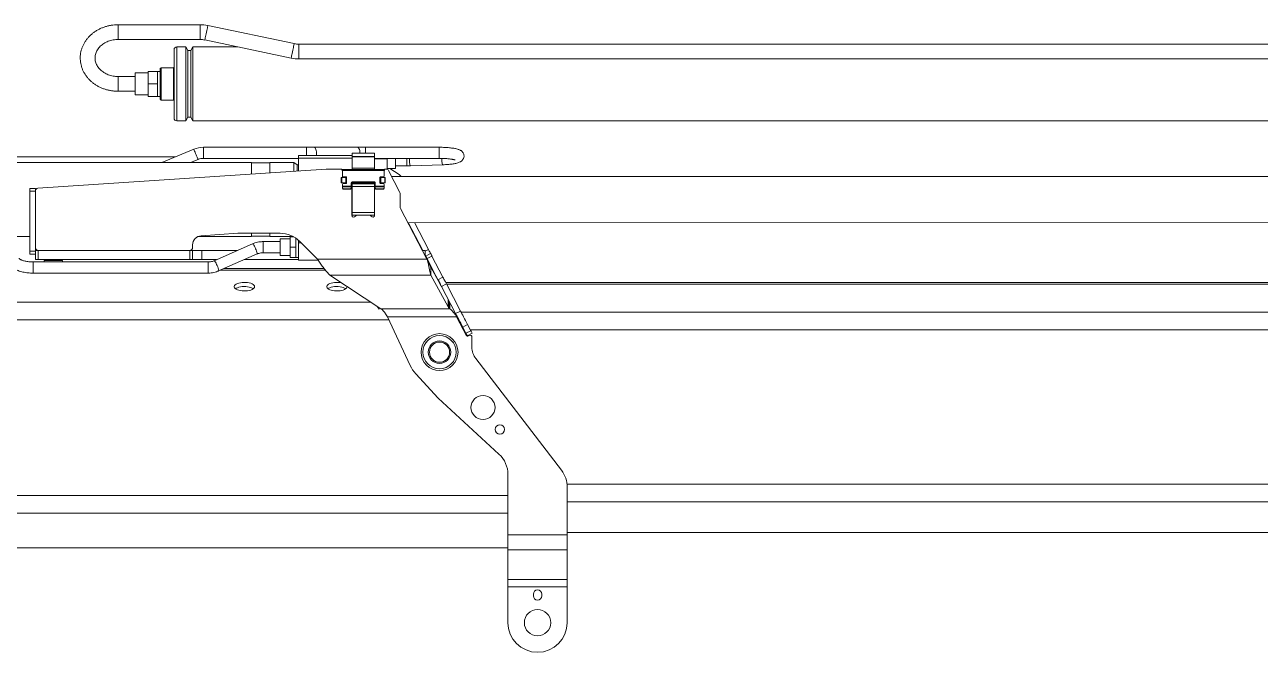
# Model space of a CAD drawing. Header units: millimetres. Extents: x 157 to 416, y 629 to 713.
# Drawn here: x 319.16 to 345.88, y 699.61 to 713.18 of the extents above; entities that cross this region are included whole.
import ezdxf

# ---------------------------------------------------------------- set-up
doc = ezdxf.new("R2010")
doc.units = ezdxf.units.MM

msp = doc.modelspace()

# ---------------------------------------------------------------- linework, layer by layer
at = {"color": 7, "linetype": 'Continuous', "lineweight": 15}
for p, q in [((322.953, 713.178), (321.182, 713.178)), ((324.988, 712.769), (323.122, 713.161)), ((321.182, 712.858), (322.953, 712.858)), ((322.646, 712.699), (322.452, 712.699)), ((322.692, 712.619), (322.646, 712.699)), ((322.752, 712.619), (322.692, 712.619)), ((322.798, 712.699), (322.752, 712.619)), ((323.763, 712.699), (322.798, 712.699)), ((323.056, 712.848), (324.922, 712.456)), ((364, 712.757), (325.091, 712.758)), ((325.091, 712.438), (364, 712.437)), ((321.832, 712.139), (321.552, 712.139)), ((322.032, 712.169), (321.832, 712.169)), ((321.832, 712.169), (321.832, 711.899)), ((322.092, 712.169), (322.032, 712.169)), ((322.032, 712.169), (322.032, 712.034)), ((322.112, 712.249), (322.092, 712.229)), ((322.376, 712.249), (322.112, 712.249)), ((321.552, 712.059), (321.182, 712.059)), ((322.032, 711.899), (321.832, 711.899)), ((321.832, 711.899), (321.832, 711.629)), ((322.032, 712.034), (322.032, 711.899)), ((322.032, 711.899), (322.032, 711.764)), ((321.182, 711.739), (321.552, 711.739)), ((321.552, 711.659), (321.832, 711.659)), ((322.032, 711.629), (321.832, 711.629)), ((322.032, 711.764), (322.032, 711.629)), ((322.032, 711.629), (322.092, 711.629)), ((322.092, 711.569), (322.112, 711.549)), ((322.112, 711.549), (322.376, 711.549)), ((322.452, 711.099), (322.646, 711.099)), ((322.646, 711.099), (322.692, 711.179)), ((322.692, 711.179), (322.752, 711.179)), ((322.752, 711.179), (322.798, 711.099)), ((322.798, 711.099), (360.832, 711.098)), ((322.819, 710.487), (322.124, 710.199)), ((325.254, 710.528), (323.026, 710.528)), ((326.362, 710.528), (325.422, 710.528)), ((328.122, 710.528), (326.53, 710.528)), ((322.414, 710.319), (286.272, 710.32)), ((322.75, 710.199), (322.911, 710.265)), ((323.026, 710.288), (325.082, 710.288)), ((326.242, 710.348), (325.082, 710.348)), ((325.082, 710.29), (325.082, 710.348)), ((326.242, 710.29), (325.082, 710.29)), ((326.722, 710.398), (326.242, 710.398)), ((326.242, 710.332), (326.242, 710.398)), ((326.722, 710.332), (326.242, 710.332)), ((326.242, 710.332), (326.242, 710.318)), ((326.722, 710.318), (326.242, 710.318)), ((326.722, 710.332), (326.722, 710.318)), ((326.722, 710.288), (328.122, 710.288)), ((327.002, 710.28), (326.722, 710.28)), ((326.812, 710.288), (326.812, 710.28)), ((326.842, 710.28), (326.842, 710.288)), ((326.962, 710.28), (326.962, 710.288)), ((324.062, 710.198), (283.548, 710.2)), ((325.679, 710.058), (319.448, 709.642)), ((324.462, 710.193), (324.062, 710.193)), ((324.98, 710.198), (324.462, 710.198)), ((325.052, 710.148), (324.98, 710.198)), ((325.082, 710.148), (325.052, 710.148)), ((325.052, 710.148), (325.052, 710.016)), ((326.012, 710.058), (325.685, 710.058)), ((326.022, 710.038), (326.022, 710.048)), ((326.032, 710.048), (326.932, 710.048)), ((326.032, 710.023), (326.932, 710.023)), ((326.032, 710.023), (326.032, 709.906)), ((326.722, 710.078), (326.242, 710.078)), ((326.242, 710.078), (326.242, 710.048)), ((326.722, 710.078), (326.722, 710.048)), ((326.932, 710.048), (326.932, 710.023)), ((326.932, 710.023), (326.932, 709.906)), ((326.942, 710.048), (326.942, 710.038)), ((326.975, 710.058), (326.952, 710.058)), ((327.002, 710.069), (327.182, 710.069)), ((327.275, 709.551), (327.028, 710.026)), ((327.058, 710.069), (327.261, 709.936)), ((327.182, 710.128), (327.422, 710.128)), ((327.505, 710.129), (328.204, 710.151)), ((326.007, 709.758), (326.007, 709.878)), ((326.017, 709.878), (326.007, 709.878)), ((326.017, 709.758), (326.007, 709.758)), ((326.017, 709.758), (326.017, 709.878)), ((326.102, 709.878), (326.017, 709.878)), ((326.102, 709.758), (326.017, 709.758)), ((326.032, 709.726), (326.032, 709.686)), ((326.032, 709.726), (326.032, 709.726)), ((326.032, 709.686), (326.222, 709.686)), ((326.032, 709.686), (326.032, 709.675)), ((326.032, 709.675), (326.032, 709.645)), ((326.032, 709.675), (326.222, 709.675)), ((326.052, 709.886), (326.112, 709.886)), ((326.112, 709.746), (326.052, 709.746)), ((326.052, 709.746), (326.052, 709.746)), ((326.112, 709.746), (326.052, 709.746)), ((326.102, 709.758), (326.102, 709.878)), ((326.112, 709.878), (326.102, 709.878)), ((326.112, 709.758), (326.102, 709.758)), ((326.112, 709.758), (326.112, 709.878)), ((326.122, 709.878), (326.112, 709.878)), ((326.122, 709.758), (326.112, 709.758)), ((326.112, 709.746), (326.112, 709.746)), ((326.122, 709.876), (326.122, 709.756)), ((326.222, 709.686), (326.222, 709.758)), ((326.742, 709.758), (326.222, 709.758)), ((326.222, 709.675), (326.222, 709.686)), ((326.222, 709.645), (326.222, 709.675)), ((326.237, 709.058), (326.237, 709.738)), ((326.242, 709.778), (326.722, 709.778)), ((326.242, 709.758), (326.242, 709.738)), ((326.722, 709.738), (326.242, 709.738)), ((326.242, 709.738), (326.242, 709.678)), ((326.722, 709.738), (326.242, 709.738)), ((326.722, 709.678), (326.242, 709.678)), ((326.242, 709.118), (326.242, 709.678)), ((326.722, 709.758), (326.722, 709.738)), ((326.722, 709.738), (326.722, 709.678)), ((326.722, 709.118), (326.722, 709.678)), ((326.727, 709.738), (326.727, 709.058)), ((326.742, 709.758), (326.742, 709.685)), ((326.742, 709.685), (326.932, 709.685)), ((326.742, 709.685), (326.742, 709.675)), ((326.742, 709.675), (326.742, 709.645)), ((326.742, 709.675), (326.932, 709.675)), ((326.852, 709.878), (326.842, 709.878)), ((326.842, 709.756), (326.842, 709.876)), ((326.852, 709.758), (326.842, 709.758)), ((326.852, 709.886), (326.912, 709.886)), ((326.852, 709.758), (326.852, 709.878)), ((326.862, 709.878), (326.852, 709.878)), ((326.862, 709.758), (326.852, 709.758)), ((326.912, 709.746), (326.852, 709.746)), ((326.852, 709.746), (326.852, 709.746)), ((326.912, 709.746), (326.852, 709.746)), ((326.862, 709.758), (326.862, 709.878)), ((326.947, 709.878), (326.862, 709.878)), ((326.947, 709.758), (326.862, 709.758)), ((326.912, 709.746), (326.912, 709.746)), ((326.932, 709.726), (326.932, 709.685)), ((326.932, 709.726), (326.932, 709.726)), ((326.932, 709.685), (326.932, 709.675)), ((326.932, 709.675), (326.932, 709.645)), ((326.947, 709.758), (326.947, 709.878)), ((326.957, 709.878), (326.947, 709.878)), ((326.957, 709.758), (326.947, 709.758)), ((326.957, 709.758), (326.957, 709.878)), ((367.246, 709.897), (327.094, 709.898)), ((319.272, 709.639), (319.392, 709.639)), ((319.272, 709.579), (319.272, 709.639)), ((319.272, 709.579), (319.392, 709.579)), ((319.272, 708.279), (319.272, 709.579)), ((319.392, 709.583), (319.392, 709.639)), ((319.392, 709.583), (319.392, 708.359)), ((326.032, 709.634), (326.032, 709.645)), ((326.052, 709.63), (326.052, 709.62)), ((326.052, 709.63), (326.202, 709.63)), ((326.052, 709.62), (326.202, 709.62)), ((326.202, 709.62), (326.202, 709.63)), ((326.222, 709.645), (326.222, 709.634)), ((326.742, 709.634), (326.742, 709.645)), ((326.762, 709.63), (326.762, 709.62)), ((326.762, 709.63), (326.912, 709.63)), ((326.762, 709.62), (326.912, 709.62)), ((326.912, 709.62), (326.912, 709.63)), ((326.932, 709.645), (326.932, 709.634)), ((327.282, 709.233), (327.282, 709.524)), ((327.86, 708.108), (327.289, 709.205)), ((326.722, 709.118), (326.242, 709.118)), ((326.242, 709.118), (326.242, 709.058)), ((326.242, 709.058), (326.346, 709.058)), ((326.242, 709.039), (326.242, 709.058)), ((326.618, 709.058), (326.346, 709.058)), ((326.618, 709.058), (326.722, 709.058)), ((326.722, 709.058), (326.722, 709.118)), ((326.722, 709.039), (326.722, 709.058)), ((327.448, 708.898), (367.342, 708.897)), ((327.767, 708.298), (327.454, 708.898)), ((327.769, 708.298), (327.457, 708.898)), ((327.894, 708.319), (327.592, 708.898)), ((283.548, 708.6), (319.272, 708.599)), ((322.911, 708.599), (324.062, 708.598)), ((322.979, 708.615), (323.77, 708.668)), ((323.784, 708.668), (324.683, 708.668)), ((324.062, 708.668), (324.062, 708.598)), ((324.062, 708.603), (324.462, 708.603)), ((324.462, 708.668), (324.462, 708.598)), ((324.462, 708.598), (324.965, 708.598)), ((319.392, 708.279), (319.392, 708.359)), ((322.792, 708.359), (322.792, 708.416)), ((324.089, 708.44), (323.258, 708.075)), ((324.682, 708.488), (324.315, 708.488)), ((324.902, 708.548), (324.682, 708.548)), ((324.984, 708.588), (324.902, 708.588)), ((324.902, 708.588), (324.902, 708.368)), ((325.022, 708.368), (324.902, 708.368)), ((324.902, 708.368), (324.902, 708.148)), ((325.022, 708.564), (325.022, 708.478)), ((325.022, 708.478), (325.022, 708.368)), ((325.022, 708.368), (325.022, 708.258)), ((325.082, 708.517), (325.082, 708.465)), ((325.108, 708.493), (325.492, 708.108)), ((319.272, 708.279), (319.392, 708.279)), ((319.272, 708.219), (319.272, 708.279)), ((319.272, 708.219), (319.392, 708.219)), ((319.392, 708.299), (319.452, 708.299)), ((319.392, 708.219), (319.392, 708.279)), ((319.392, 708.219), (319.392, 708.099)), ((319.392, 708.099), (319.452, 708.099)), ((319.452, 708.299), (319.452, 708.099)), ((319.452, 708.299), (322.732, 708.299)), ((319.452, 708.099), (322.732, 708.098)), ((319.582, 708.079), (319.582, 708.048)), ((319.642, 708.099), (319.642, 708.079)), ((319.922, 708.079), (319.922, 708.099)), ((319.982, 708.048), (319.982, 708.079)), ((322.732, 708.299), (322.732, 708.098)), ((322.792, 708.299), (322.792, 708.098)), ((322.992, 708.299), (322.992, 708.098)), ((322.992, 708.299), (323.766, 708.298)), ((322.992, 708.098), (323.312, 708.098)), ((323.355, 707.855), (324.186, 708.221)), ((323.907, 708.098), (325.082, 708.098)), ((324.315, 708.248), (324.682, 708.248)), ((324.682, 708.188), (324.902, 708.188)), ((325.022, 708.148), (324.902, 708.148)), ((325.022, 708.258), (325.022, 708.148)), ((325.022, 708.148), (325.082, 708.148)), ((325.082, 708.088), (325.506, 708.088)), ((327.86, 708.108), (325.492, 708.108)), ((327.761, 708.298), (327.762, 708.298)), ((327.822, 708.298), (327.822, 708.181)), ((328.169, 707.526), (327.822, 708.192)), ((327.833, 708.174), (327.94, 708.23)), ((327.871, 708.077), (327.86, 708.108)), ((327.871, 708.092), (327.86, 708.108)), ((327.861, 708.121), (327.968, 708.177)), ((328.098, 707.665), (327.861, 708.121)), ((327.871, 708.092), (327.871, 708.077)), ((327.886, 708.063), (327.871, 708.092)), ((327.886, 708.018), (327.871, 708.077)), ((328.205, 707.721), (327.968, 708.177)), ((323.128, 708.048), (319.342, 708.048)), ((319.342, 707.808), (323.128, 707.808)), ((323.476, 707.909), (325.632, 707.909)), ((327.886, 708.063), (327.886, 708.018)), ((327.946, 707.935), (327.946, 707.761)), ((328.222, 707.427), (327.946, 707.935)), ((325.732, 707.795), (325.762, 707.762)), ((327.946, 707.761), (325.762, 707.762)), ((325.762, 707.762), (326.863, 707.036)), ((328.319, 707.077), (327.946, 707.761)), ((328.098, 707.665), (328.205, 707.721)), ((328.175, 707.519), (328.281, 707.574)), ((328.265, 707.605), (368.44, 707.604)), ((328.587, 706.987), (328.281, 707.574)), ((328.48, 706.932), (328.175, 707.519)), ((326.803, 707.058), (326.816, 707.029)), ((326.816, 707.029), (326.85, 707.044)), ((328.356, 707.036), (326.863, 707.036)), ((326.863, 707.036), (326.88, 707.027)), ((326.88, 707.027), (326.902, 707.01)), ((328.356, 707.036), (328.335, 707.057)), ((328.356, 707.17), (328.356, 707.036)), ((328.502, 706.863), (327.005, 706.863)), ((327.005, 706.863), (327.497, 705.807)), ((328.502, 706.863), (328.471, 706.949)), ((328.48, 706.932), (328.587, 706.987)), ((328.716, 706.451), (328.502, 706.863)), ((328.542, 706.813), (328.549, 706.798)), ((328.549, 706.798), (328.689, 706.529)), ((328.633, 706.638), (328.74, 706.693)), ((328.701, 706.507), (328.633, 706.638)), ((328.701, 706.507), (328.808, 706.562)), ((328.729, 706.454), (328.836, 706.509)), ((328.808, 706.562), (328.74, 706.693)), ((328.773, 706.458), (328.743, 706.442)), ((328.832, 706.203), (328.832, 706.422)), ((330.768, 703.544), (328.914, 705.959)), ((327.616, 705.63), (328.099, 705.102)), ((328.099, 705.102), (329.417, 703.894)), ((329.612, 703.452), (329.612, 702.15)), ((330.892, 702.15), (330.892, 703.179)), ((371.132, 702.197), (330.892, 702.198)), ((329.612, 702.15), (330.892, 702.15)), ((329.612, 701.865), (290.312, 701.867)), ((329.612, 701.823), (330.892, 701.823)), ((329.612, 701.823), (329.612, 701.184)), ((330.892, 701.184), (330.892, 701.823)), ((329.612, 701.184), (330.892, 701.184)), ((330.892, 701.02), (330.892, 701.184)), ((329.612, 701.02), (329.611, 700.248)), ((329.612, 701.02), (330.892, 701.02)), ((330.162, 700.868), (330.162, 700.828)), ((330.342, 700.828), (330.342, 700.868)), ((330.891, 700.248), (330.892, 701.02))]:
    msp.add_line(p, q, dxfattribs=at)
at = {"color": 8, "linetype": 'Continuous', "lineweight": 15}
for p, q in [((326.237, 709.664), (326.242, 709.664)), ((326.237, 709.608), (326.242, 709.608)), ((326.237, 709.188), (326.242, 709.188)), ((326.237, 709.132), (326.242, 709.132)), ((326.346, 709.058), (326.242, 709.058)), ((326.722, 709.058), (326.618, 709.058)), ((325.082, 708.465), (325.135, 708.465)), ((327.762, 708.298), (327.762, 708.296)), ((327.822, 708.281), (327.894, 708.319)), ((319.342, 707.928), (319.342, 708.048)), ((323.128, 707.808), (323.128, 707.928)), ((323.387, 707.869), (325.663, 707.869)), ((328.285, 707.566), (368.46, 707.564)), ((287.575, 707.18), (326.646, 707.179)), ((326.803, 707.058), (326.819, 707.065)), ((328.319, 707.077), (328.319, 707.241)), ((328.335, 707.057), (328.335, 707.212)), ((287.746, 706.8), (327.035, 706.798)), ((328.535, 706.798), (328.549, 706.798)), ((328.601, 706.96), (368.776, 706.959)), ((328.663, 706.58), (328.664, 706.58)), ((328.799, 706.58), (369.072, 706.578)), ((329.612, 702.997), (290.212, 702.999)), ((371.132, 703.242), (330.888, 703.244)), ((371.132, 702.861), (330.892, 702.863)), ((329.612, 702.617), (290.212, 702.618))]:
    msp.add_line(p, q, dxfattribs=at)
at = {"color": 8, "linetype": 'Continuous', "lineweight": 15, "flags": 128}
for points in [[(321.182, 712.858), (321.182, 712.86), (321.182, 712.868), (321.182, 712.884), (321.182, 712.905), (321.182, 712.932), (321.182, 712.963), (321.182, 712.997), (321.182, 713.031), (321.182, 713.065), (321.182, 713.097), (321.182, 713.125), (321.182, 713.148), (321.182, 713.165), (321.182, 713.175), (321.182, 713.178)], [(322.953, 712.858), (322.953, 712.86), (322.953, 712.868), (322.953, 712.883), (322.953, 712.905), (322.953, 712.932), (322.953, 712.963), (322.953, 712.997), (322.953, 713.031), (322.953, 713.065), (322.953, 713.097), (322.953, 713.125), (322.953, 713.148), (322.953, 713.165), (322.953, 713.175), (322.953, 713.178)], [(323.056, 712.848), (323.057, 712.849), (323.058, 712.857), (323.061, 712.872), (323.066, 712.893), (323.071, 712.92), (323.078, 712.95), (323.085, 712.983), (323.092, 713.017), (323.099, 713.05), (323.105, 713.081), (323.111, 713.109), (323.116, 713.131), (323.119, 713.148), (323.121, 713.158), (323.122, 713.161)], [(322.452, 712.699), (322.452, 712.699), (322.452, 712.694), (322.452, 712.681), (322.452, 712.662), (322.452, 712.636), (322.452, 712.604), (322.452, 712.566), (322.452, 712.521), (322.452, 712.471), (322.452, 712.417), (322.452, 712.357), (322.452, 712.294), (322.452, 712.227), (322.452, 712.157), (322.452, 712.085), (322.452, 712.011), (322.452, 711.937), (322.452, 711.862), (322.452, 711.787), (322.452, 711.713), (322.452, 711.641), (322.452, 711.572), (322.452, 711.505), (322.452, 711.441), (322.452, 711.382), (322.452, 711.327), (322.452, 711.277), (322.452, 711.233), (322.452, 711.194), (322.452, 711.162), (322.452, 711.136), (322.452, 711.117), (322.452, 711.105), (322.452, 711.099), (322.452, 711.099)], [(324.922, 712.456), (324.922, 712.457), (324.924, 712.465), (324.927, 712.48), (324.932, 712.502), (324.937, 712.528), (324.944, 712.558), (324.95, 712.591), (324.958, 712.625), (324.965, 712.658), (324.971, 712.689), (324.977, 712.717), (324.982, 712.739), (324.985, 712.756), (324.987, 712.766), (324.988, 712.769)], [(325.091, 712.438), (325.091, 712.44), (325.091, 712.448), (325.091, 712.463), (325.091, 712.485), (325.091, 712.512), (325.091, 712.543), (325.091, 712.577), (325.091, 712.611), (325.091, 712.645), (325.091, 712.677), (325.091, 712.705), (325.091, 712.728), (325.091, 712.745), (325.091, 712.755), (325.091, 712.758)], [(322.376, 712.249), (322.376, 712.246), (322.376, 712.235), (322.376, 712.218), (322.376, 712.194), (322.376, 712.164), (322.376, 712.128), (322.376, 712.088), (322.376, 712.045), (322.376, 711.998), (322.376, 711.949), (322.376, 711.899), (322.376, 711.849), (322.376, 711.801), (322.376, 711.754), (322.376, 711.71), (322.376, 711.67), (322.376, 711.635), (322.376, 711.605), (322.376, 711.581), (322.376, 711.563), (322.376, 711.553), (322.376, 711.549)], [(321.182, 712.059), (321.182, 712.057), (321.182, 712.047), (321.182, 712.031), (321.182, 712.008), (321.182, 711.981), (321.182, 711.949), (321.182, 711.915), (321.182, 711.881), (321.182, 711.847), (321.182, 711.816), (321.182, 711.788), (321.182, 711.766), (321.182, 711.75), (321.182, 711.741), (321.182, 711.739)], [(322.819, 710.487), (322.819, 710.486), (322.822, 710.479), (322.828, 710.465), (322.836, 710.446), (322.845, 710.422), (322.856, 710.396), (322.868, 710.368), (322.879, 710.341), (322.89, 710.316), (322.898, 710.294), (322.905, 710.278), (322.909, 710.268), (322.911, 710.265)], [(323.026, 710.528), (323.026, 710.527), (323.026, 710.519), (323.026, 710.504), (323.026, 710.484), (323.026, 710.458), (323.026, 710.429), (323.026, 710.399), (323.026, 710.37), (323.026, 710.343), (323.026, 710.32), (323.026, 710.302), (323.026, 710.291), (323.026, 710.288)], [(325.254, 710.528), (325.254, 710.527), (325.254, 710.519), (325.254, 710.504), (325.254, 710.483), (325.254, 710.458), (325.254, 710.429), (325.254, 710.399), (325.254, 710.37), (325.254, 710.348)], [(325.422, 710.528), (325.429, 710.527), (325.44, 710.519), (325.451, 710.504), (325.459, 710.483), (325.466, 710.458), (325.469, 710.429), (325.47, 710.399), (325.468, 710.37), (325.464, 710.348)], [(326.362, 710.528), (326.368, 710.527), (326.38, 710.519), (326.39, 710.504), (326.399, 710.483), (326.405, 710.458), (326.409, 710.429), (326.409, 710.399), (326.409, 710.398)], [(326.53, 710.528), (326.53, 710.527), (326.53, 710.519), (326.53, 710.504), (326.53, 710.483), (326.53, 710.458), (326.53, 710.429), (326.53, 710.399), (326.53, 710.398)], [(328.122, 710.528), (328.122, 710.527), (328.122, 710.519), (328.122, 710.504), (328.122, 710.483), (328.122, 710.458), (328.122, 710.429), (328.122, 710.399), (328.122, 710.37), (328.122, 710.343), (328.122, 710.32), (328.122, 710.302), (328.122, 710.291), (328.122, 710.288)], [(327.422, 710.128), (327.422, 710.128), (327.422, 710.135), (327.422, 710.148), (327.422, 710.168), (327.422, 710.193), (327.422, 710.221), (327.422, 710.251), (327.422, 710.281), (327.422, 710.288)], [(327.505, 710.129), (327.503, 710.129), (327.497, 710.136), (327.492, 710.149), (327.487, 710.169), (327.483, 710.194), (327.48, 710.222), (327.479, 710.252), (327.479, 710.281), (327.479, 710.288)], [(328.204, 710.151), (328.202, 710.151), (328.197, 710.158), (328.191, 710.171), (328.186, 710.191), (328.182, 710.215), (328.18, 710.244), (328.178, 710.274), (328.178, 710.287)], [(324.155, 708.334), (324.142, 708.362), (324.129, 708.387), (324.117, 708.409), (324.106, 708.425), (324.097, 708.436), (324.091, 708.441), (324.089, 708.44)], [(324.186, 708.221), (324.186, 708.221), (324.188, 708.227), (324.187, 708.24), (324.183, 708.258), (324.175, 708.281), (324.166, 708.307), (324.155, 708.334)], [(324.315, 708.368), (324.315, 708.398), (324.315, 708.426), (324.315, 708.45), (324.315, 708.469), (324.315, 708.482), (324.315, 708.488), (324.315, 708.488)], [(323.324, 707.969), (323.311, 707.996), (323.299, 708.021), (323.286, 708.043), (323.275, 708.06), (323.266, 708.071), (323.26, 708.075), (323.258, 708.075)], [(319.342, 707.808), (319.342, 707.808), (319.342, 707.814), (319.342, 707.827), (319.342, 707.846), (319.342, 707.87), (319.342, 707.898), (319.342, 707.928)], [(323.128, 707.928), (323.128, 707.958), (323.128, 707.986), (323.128, 708.01), (323.128, 708.029), (323.128, 708.042), (323.128, 708.048), (323.128, 708.048)], [(323.355, 707.855), (323.355, 707.856), (323.357, 707.862), (323.356, 707.874), (323.352, 707.893), (323.345, 707.915), (323.335, 707.941), (323.324, 707.969)]]:
    msp.add_lwpolyline(points, dxfattribs=at)
at = {"color": 7, "linetype": 'Continuous', "lineweight": 15, "flags": 128}
for points in [[(322.392, 712.639), (322.392, 712.636), (322.392, 712.625), (322.392, 712.607), (322.392, 712.583), (322.392, 712.552), (322.392, 712.514), (322.392, 712.471), (322.392, 712.422), (322.392, 712.369), (322.392, 712.31), (322.392, 712.248), (322.392, 712.182), (322.392, 712.114), (322.392, 712.044), (322.392, 711.972), (322.392, 711.899), (322.392, 711.827), (322.392, 711.755), (322.392, 711.684), (322.392, 711.616), (322.392, 711.55), (322.392, 711.488), (322.392, 711.43), (322.392, 711.376), (322.392, 711.327), (322.392, 711.284), (322.392, 711.247), (322.392, 711.216), (322.392, 711.191), (322.392, 711.173), (322.392, 711.163), (322.392, 711.159)], [(322.646, 712.699), (322.646, 712.699), (322.646, 712.694), (322.646, 712.681), (322.646, 712.662), (322.646, 712.636), (322.646, 712.604), (322.646, 712.566), (322.646, 712.521), (322.646, 712.471), (322.646, 712.417), (322.646, 712.357), (322.646, 712.294), (322.646, 712.227), (322.646, 712.157), (322.646, 712.085), (322.646, 712.011), (322.646, 711.937), (322.646, 711.862), (322.646, 711.787), (322.646, 711.713), (322.646, 711.641), (322.646, 711.572), (322.646, 711.505), (322.646, 711.441), (322.646, 711.382), (322.646, 711.327), (322.646, 711.277), (322.646, 711.233), (322.646, 711.194), (322.646, 711.162), (322.646, 711.136), (322.646, 711.117), (322.646, 711.105), (322.646, 711.099), (322.646, 711.099)], [(322.692, 712.619), (322.692, 712.619), (322.692, 712.614), (322.692, 712.601), (322.692, 712.582), (322.692, 712.555), (322.692, 712.523), (322.692, 712.484), (322.692, 712.439), (322.692, 712.389), (322.692, 712.334), (322.692, 712.275), (322.692, 712.212), (322.692, 712.145), (322.692, 712.077), (322.692, 712.006), (322.692, 711.935), (322.692, 711.863), (322.692, 711.792), (322.692, 711.722), (322.692, 711.653), (322.692, 711.587), (322.692, 711.524), (322.692, 711.464), (322.692, 711.409), (322.692, 711.359), (322.692, 711.315), (322.692, 711.276), (322.692, 711.243), (322.692, 711.217), (322.692, 711.197), (322.692, 711.185), (322.692, 711.179), (322.692, 711.179)], [(322.752, 712.619), (322.752, 712.619), (322.752, 712.614), (322.752, 712.601), (322.752, 712.582), (322.752, 712.555), (322.752, 712.523), (322.752, 712.484), (322.752, 712.439), (322.752, 712.389), (322.752, 712.334), (322.752, 712.275), (322.752, 712.212), (322.752, 712.145), (322.752, 712.077), (322.752, 712.006), (322.752, 711.935), (322.752, 711.863), (322.752, 711.792), (322.752, 711.722), (322.752, 711.653), (322.752, 711.587), (322.752, 711.524), (322.752, 711.464), (322.752, 711.409), (322.752, 711.359), (322.752, 711.315), (322.752, 711.276), (322.752, 711.243), (322.752, 711.217), (322.752, 711.197), (322.752, 711.185), (322.752, 711.179), (322.752, 711.179)], [(322.752, 712.619), (322.752, 712.619), (322.752, 712.614), (322.752, 712.601), (322.752, 712.582), (322.752, 712.555), (322.752, 712.523), (322.752, 712.484), (322.752, 712.439), (322.752, 712.389), (322.752, 712.334), (322.752, 712.275), (322.752, 712.212), (322.752, 712.145), (322.752, 712.077), (322.752, 712.006), (322.752, 711.935), (322.752, 711.863), (322.752, 711.792), (322.752, 711.722), (322.752, 711.653), (322.752, 711.587), (322.752, 711.524), (322.752, 711.464), (322.752, 711.409), (322.752, 711.359), (322.752, 711.315), (322.752, 711.276), (322.752, 711.243), (322.752, 711.217), (322.752, 711.197), (322.752, 711.185), (322.752, 711.179), (322.752, 711.179)], [(322.798, 712.699), (322.798, 712.699), (322.798, 712.694), (322.798, 712.681), (322.798, 712.662), (322.798, 712.636), (322.798, 712.604), (322.798, 712.566), (322.798, 712.521), (322.798, 712.471), (322.798, 712.417), (322.798, 712.357), (322.798, 712.294), (322.798, 712.227), (322.798, 712.157), (322.798, 712.085), (322.798, 712.011), (322.798, 711.937), (322.798, 711.862), (322.798, 711.787), (322.798, 711.713), (322.798, 711.641), (322.798, 711.572), (322.798, 711.505), (322.798, 711.441), (322.798, 711.382), (322.798, 711.327), (322.798, 711.277), (322.798, 711.233), (322.798, 711.194), (322.798, 711.162), (322.798, 711.136), (322.798, 711.117), (322.798, 711.105), (322.798, 711.099), (322.798, 711.099)], [(321.552, 711.659), (321.552, 711.663), (321.552, 711.674), (321.552, 711.691), (321.552, 711.715), (321.552, 711.745), (321.552, 711.779), (321.552, 711.817), (321.552, 711.858), (321.552, 711.899), (321.552, 711.941), (321.552, 711.981), (321.552, 712.019), (321.552, 712.053), (321.552, 712.083), (321.552, 712.107), (321.552, 712.125), (321.552, 712.136), (321.552, 712.139), (321.552, 712.139)], [(322.092, 712.229), (322.092, 712.229), (322.092, 712.224), (322.092, 712.212), (322.092, 712.193), (322.092, 712.168), (322.092, 712.137), (322.092, 712.101), (322.092, 712.061), (322.092, 712.017), (322.092, 711.971), (322.092, 711.923), (322.092, 711.875), (322.092, 711.827), (322.092, 711.781), (322.092, 711.738), (322.092, 711.698), (322.092, 711.662), (322.092, 711.631), (322.092, 711.606), (322.092, 711.587), (322.092, 711.575), (322.092, 711.569), (322.092, 711.569)], [(322.112, 712.249), (322.112, 712.246), (322.112, 712.235), (322.112, 712.218), (322.112, 712.194), (322.112, 712.164), (322.112, 712.128), (322.112, 712.088), (322.112, 712.045), (322.112, 711.998), (322.112, 711.949), (322.112, 711.899), (322.112, 711.849), (322.112, 711.801), (322.112, 711.754), (322.112, 711.71), (322.112, 711.67), (322.112, 711.635), (322.112, 711.605), (322.112, 711.581), (322.112, 711.563), (322.112, 711.553), (322.112, 711.549), (322.112, 711.549)], [(325.422, 710.528), (325.402, 710.528), (325.382, 710.528), (325.361, 710.528), (325.34, 710.528), (325.319, 710.528), (325.297, 710.528), (325.276, 710.528), (325.254, 710.528)], [(326.53, 710.528), (326.508, 710.528), (326.486, 710.528), (326.465, 710.528), (326.444, 710.528), (326.423, 710.528), (326.402, 710.528), (326.382, 710.528), (326.362, 710.528)], [(325.082, 710.29), (325.082, 710.29), (325.082, 710.284), (325.082, 710.271), (325.082, 710.251), (325.082, 710.226), (325.082, 710.195), (325.082, 710.161), (325.082, 710.124), (325.082, 710.084), (325.082, 710.045), (325.082, 710.018)], [(326.242, 710.078), (326.242, 710.12), (326.242, 710.16), (326.242, 710.198), (326.242, 710.233), (326.242, 710.262), (326.242, 710.286), (326.242, 710.304), (326.242, 710.315), (326.242, 710.318)], [(326.722, 710.332), (326.722, 710.361), (326.722, 710.382), (326.722, 710.394), (326.722, 710.398)], [(326.722, 710.078), (326.722, 710.12), (326.722, 710.16), (326.722, 710.198), (326.722, 710.233), (326.722, 710.262), (326.722, 710.286), (326.722, 710.304), (326.722, 710.315), (326.722, 710.318)], [(327.002, 710.28), (327.002, 710.277), (327.002, 710.266), (327.002, 710.249), (327.002, 710.225), (327.002, 710.197), (327.002, 710.164), (327.002, 710.128), (327.002, 710.089), (327.002, 710.052)], [(327.182, 710.288), (327.182, 710.276), (327.182, 710.239), (327.182, 710.203), (327.182, 710.169), (327.182, 710.138), (327.182, 710.112), (327.182, 710.091), (327.182, 710.077), (327.182, 710.069), (327.182, 710.069)], [(324.062, 710.198), (324.062, 710.196), (324.062, 710.188), (324.062, 710.172), (324.062, 710.15), (324.062, 710.12), (324.062, 710.085), (324.062, 710.043), (324.062, 709.996), (324.062, 709.95)], [(324.462, 710.198), (324.462, 710.196), (324.462, 710.188), (324.462, 710.172), (324.462, 710.149), (324.462, 710.12), (324.462, 710.085), (324.462, 710.043), (324.462, 709.996), (324.462, 709.977)], [(324.98, 710.198), (324.98, 710.196), (324.98, 710.188), (324.98, 710.172), (324.98, 710.149), (324.98, 710.12), (324.98, 710.085), (324.98, 710.043), (324.98, 710.012)], [(327.261, 709.936), (327.291, 709.912), (327.304, 709.898)], [(324.682, 708.188), (324.682, 708.19), (324.682, 708.2), (324.682, 708.217), (324.682, 708.24), (324.682, 708.268), (324.682, 708.3), (324.682, 708.335), (324.682, 708.371), (324.682, 708.407), (324.682, 708.442), (324.682, 708.473), (324.682, 708.5), (324.682, 708.522), (324.682, 708.538), (324.682, 708.546), (324.682, 708.548)], [(325.082, 708.465), (325.082, 708.421), (325.082, 708.375), (325.082, 708.329), (325.082, 708.283), (325.082, 708.241), (325.082, 708.201), (325.082, 708.167), (325.082, 708.137), (325.082, 708.114), (325.082, 708.098), (325.082, 708.09), (325.082, 708.088)], [(319.582, 708.079), (319.582, 708.079), (319.587, 708.079), (319.6, 708.079), (319.619, 708.079), (319.644, 708.079), (319.674, 708.079), (319.707, 708.079), (319.744, 708.079), (319.782, 708.079)], [(319.782, 708.079), (319.82, 708.079), (319.856, 708.079), (319.89, 708.079), (319.92, 708.079), (319.945, 708.079), (319.964, 708.079), (319.976, 708.079), (319.982, 708.079), (319.982, 708.079)], [(322.732, 708.299), (322.744, 708.299), (322.755, 708.299), (322.765, 708.299), (322.774, 708.299), (322.782, 708.299), (322.787, 708.299), (322.791, 708.299), (322.792, 708.299)], [(322.732, 708.098), (322.744, 708.098), (322.755, 708.098), (322.765, 708.098), (322.774, 708.098), (322.782, 708.098), (322.787, 708.098), (322.791, 708.098), (322.792, 708.098)], [(322.792, 708.299), (322.796, 708.299), (322.807, 708.299), (322.826, 708.299), (322.85, 708.299), (322.881, 708.299), (322.915, 708.299), (322.953, 708.299), (322.992, 708.299)], [(322.792, 708.098), (322.796, 708.098), (322.807, 708.098), (322.826, 708.098), (322.85, 708.098), (322.881, 708.098), (322.915, 708.098), (322.953, 708.098), (322.992, 708.098)], [(327.762, 708.298), (327.774, 708.298), (327.785, 708.298), (327.795, 708.298), (327.804, 708.298), (327.812, 708.298), (327.817, 708.298), (327.821, 708.298), (327.822, 708.298)], [(327.861, 708.121), (327.856, 708.132), (327.851, 708.142), (327.846, 708.151), (327.842, 708.159), (327.838, 708.165), (327.836, 708.17), (327.834, 708.173), (327.833, 708.174)], [(327.94, 708.23), (327.939, 708.232), (327.936, 708.237), (327.932, 708.245), (327.926, 708.256), (327.919, 708.269), (327.911, 708.285), (327.903, 708.301), (327.894, 708.319)], [(327.968, 708.177), (327.962, 708.187), (327.957, 708.197), (327.952, 708.206), (327.948, 708.214), (327.945, 708.221), (327.942, 708.226), (327.94, 708.229), (327.94, 708.23)], [(324.132, 707.514), (324.128, 707.497), (324.118, 707.481), (324.101, 707.466), (324.077, 707.453), (324.049, 707.441), (324.016, 707.432), (323.98, 707.426), (323.941, 707.422), (323.902, 707.421), (323.863, 707.423), (323.825, 707.429), (323.791, 707.436), (323.76, 707.447), (323.734, 707.459), (323.714, 707.474), (323.7, 707.489), (323.693, 707.506), (323.693, 707.522), (323.7, 707.539), (323.714, 707.554), (323.734, 707.569), (323.76, 707.581), (323.791, 707.592), (323.825, 707.6), (323.863, 707.605), (323.902, 707.607), (323.941, 707.606), (323.98, 707.602), (324.016, 707.596), (324.049, 707.587), (324.077, 707.575), (324.101, 707.562), (324.118, 707.547), (324.128, 707.531), (324.132, 707.514)], [(326.132, 707.518), (326.132, 707.514), (326.128, 707.497), (326.118, 707.481), (326.101, 707.466), (326.077, 707.453), (326.049, 707.441), (326.016, 707.432), (325.98, 707.426), (325.941, 707.422), (325.902, 707.421), (325.863, 707.423), (325.825, 707.428), (325.791, 707.436), (325.76, 707.447), (325.734, 707.459), (325.714, 707.474), (325.7, 707.489), (325.693, 707.506), (325.693, 707.522), (325.7, 707.539), (325.714, 707.554), (325.734, 707.569), (325.76, 707.581), (325.791, 707.592), (325.825, 707.599), (325.863, 707.605), (325.902, 707.607), (325.941, 707.606), (325.98, 707.602), (326.012, 707.597)], [(328.175, 707.519), (328.168, 707.532), (328.16, 707.547), (328.151, 707.564), (328.142, 707.582), (328.131, 707.602), (328.121, 707.623), (328.11, 707.644), (328.098, 707.665)], [(328.111, 707.642), (328.114, 707.632), (328.114, 707.63)], [(328.281, 707.574), (328.274, 707.587), (328.267, 707.602), (328.258, 707.619), (328.248, 707.638), (328.238, 707.657), (328.227, 707.678), (328.216, 707.699), (328.205, 707.721)], [(323.72, 707.469), (323.734, 707.478), (323.76, 707.491), (323.791, 707.501), (323.825, 707.509), (323.863, 707.514), (323.902, 707.516), (323.941, 707.516), (323.98, 707.512), (324.016, 707.505), (324.049, 707.496), (324.077, 707.485), (324.101, 707.471), (324.104, 707.469)], [(325.72, 707.469), (325.734, 707.478), (325.76, 707.491), (325.791, 707.501), (325.825, 707.509), (325.863, 707.514), (325.902, 707.516), (325.941, 707.515), (325.98, 707.512), (326.016, 707.505), (326.049, 707.496), (326.077, 707.484), (326.101, 707.471), (326.104, 707.469)], [(326.803, 707.058), (326.793, 707.078), (326.791, 707.084)], [(328.633, 706.638), (328.611, 706.681), (328.589, 706.724), (328.567, 706.765), (328.547, 706.804), (328.527, 706.841), (328.51, 706.875), (328.494, 706.905), (328.48, 706.932)], [(328.74, 706.693), (328.717, 706.737), (328.695, 706.779), (328.674, 706.82), (328.653, 706.86), (328.634, 706.897), (328.616, 706.93), (328.6, 706.961), (328.587, 706.987)], [(328.729, 706.454), (328.729, 706.455), (328.727, 706.458), (328.725, 706.463), (328.721, 706.469), (328.717, 706.477), (328.712, 706.486), (328.707, 706.496), (328.701, 706.507)], [(329.612, 702.15), (329.612, 702.102), (329.612, 702.055), (329.612, 702.009), (329.612, 701.966), (329.612, 701.925), (329.612, 701.887), (329.612, 701.853), (329.612, 701.823)], [(330.892, 701.823), (330.892, 701.852), (330.892, 701.887), (330.892, 701.924), (330.892, 701.966), (330.892, 702.009), (330.892, 702.055), (330.892, 702.102), (330.892, 702.15)], [(329.612, 701.184), (329.612, 701.169), (329.612, 701.152), (329.612, 701.133), (329.612, 701.112), (329.612, 701.09), (329.612, 701.067), (329.612, 701.044), (329.612, 701.02)]]:
    msp.add_lwpolyline(points, dxfattribs=at)
at = {"color": 7, "linetype": 'Continuous', "lineweight": 15}
for centre, radius in [((328.132, 706.098), 0.4), ((328.132, 706.098), 0.36), ((328.132, 706.098), 0.245), ((328.132, 706.098), 0.218), ((329.072, 704.902), 0.26), ((329.437, 704.426), 0.102), ((330.251, 700.248), 0.285)]:
    msp.add_circle(centre, radius, dxfattribs=at)
for centre, radius, start, end in [((322.953, 712.358), 0.82, 78.1378, 89.9976), ((322.452, 712.639), 0.06, 89.9976, 179.9976), ((322.953, 712.358), 0.5, 78.1378, 89.9976), ((325.091, 713.258), 0.5, 258.1378, 269.9976), ((325.091, 713.258), 0.82, 258.1378, 269.9976), ((322.376, 712.265), 0.016, 269.9976, 359.9976), ((322.376, 711.533), 0.016, 359.9976, 89.9976), ((322.452, 711.159), 0.06, 179.9976, 269.9976), ((323.026, 709.988), 0.54, 89.9976, 112.5399), ((323.026, 709.988), 0.3, 89.9976, 112.5399), ((325.685, 709.958), 0.1, 89.9976, 93.8177), ((326.012, 710.048), 0.01, 359.9976, 89.9976), ((326.032, 710.038), 0.01, 179.9976, 269.9976), ((337.482, 710.031), 11.45, 179.9144, 180.0431), ((326.932, 710.038), 0.01, 269.9976, 359.9976), ((326.952, 710.048), 0.01, 89.9976, 179.9976), ((326.975, 709.998), 0.06, 27.4976, 89.9976), ((326.052, 709.906), 0.02, 179.989, 270.0384), ((326.052, 709.726), 0.02, 90.0142, 179.9721), ((326.052, 709.726), 0.02, 90.0005, 179.9722), ((326.052, 709.878), 0.01, 89.9976, 179.9976), ((326.112, 709.876), 0.01, 0.0302, 90.0245), ((326.112, 709.756), 0.00999, 269.9753, 0.0247), ((326.112, 709.756), 0.00999, 269.9754, 0.052), ((326.242, 709.758), 0.02, 90.0005, 179.9722), ((326.217, 709.738), 0.02, 359.9976, 75.5201), ((326.722, 709.758), 0.02, 359.981, 90.0327), ((326.747, 709.738), 0.02, 104.4751, 179.9976), ((326.852, 709.876), 0.01, 90.0293, 179.9433), ((326.852, 709.756), 0.00999, 180.0027, 269.9973), ((326.852, 709.756), 0.01, 180.0302, 269.9698), ((326.912, 709.906), 0.02, 269.9887, 359.9567), ((326.912, 709.726), 0.02, 0.0141, 89.9995), ((326.912, 709.726), 0.02, 0.0278, 89.9995), ((326.912, 709.878), 0.01, 359.9976, 58.0937), ((319.452, 709.583), 0.06, 93.8177, 179.9976), ((326.05, 709.648), 0.0179, 190.3978, 277.5508), ((326.05, 709.637), 0.0179, 190.3701, 277.5784), ((326.204, 709.648), 0.0179, 262.4563, 349.5692), ((326.204, 709.638), 0.0179, 262.4519, 349.5558), ((326.76, 709.648), 0.0179, 190.3799, 277.5686), ((326.76, 709.637), 0.0179, 190.3633, 277.5852), ((326.914, 709.648), 0.0179, 262.4519, 349.5558), ((326.914, 709.637), 0.0179, 262.4563, 349.5692), ((327.222, 709.524), 0.06, 359.9976, 27.4976), ((327.342, 709.233), 0.06, 179.9976, 207.4976), ((326.277, 709.058), 0.04, 179.9976, 329.9976), ((326.346, 709.018), 0.04, 89.9976, 149.9976), ((326.618, 709.018), 0.04, 29.9976, 89.9976), ((326.687, 709.058), 0.04, 209.9976, 359.9976), ((322.992, 708.416), 0.2, 93.8177, 179.9976), ((323.784, 708.468), 0.2, 89.9976, 93.8177), ((324.683, 708.068), 0.6, 44.9976, 89.9976), ((319.452, 708.359), 0.06, 179.9976, 269.9976), ((322.732, 708.359), 0.06, 269.9976, 359.9976), ((346.893, 718.115), 21.496, 207.4758, 207.543), ((328.391, 707.117), 0.0827, 209.2761, 226.8195), ((328.512, 706.436), 0.2, 7.4566, 27.4976), ((328.792, 706.422), 0.04, 359.9976, 117.4976), ((331.963, 708.17), 3.541, 207.0064, 207.9771), ((328.734, 706.46), 0.02, 207.4976, 297.4976), ((329.232, 706.203), 0.4, 179.9976, 217.4976), ((328.132, 706.102), 0.7, 204.9976, 222.4976), ((329.012, 703.452), 0.6, 359.9976, 47.4976), ((330.292, 703.179), 0.6, 359.9976, 37.4976), ((330.252, 700.868), 0.09, 359.9976, 179.9976), ((330.252, 700.828), 0.09, 179.9976, 359.9976), ((330.251, 700.248), 0.64, 179.9976, 359.9976)]:
    msp.add_arc(centre, radius, start, end, dxfattribs=at)
at = {"color": 8, "linetype": 'Continuous', "lineweight": 15}
msp.add_arc((295.206, 708.31), 29.109, 359.8774, 0.1135, dxfattribs=at)
at = {"color": 7, "linetype": 'Continuous', "lineweight": 15}
for points, knots in [([(321.182, 713.178), (321.168, 713.178), (321.131, 713.178), (321.069, 713.172), (320.997, 713.161), (320.927, 713.144), (320.859, 713.121), (320.793, 713.094), (320.731, 713.061), (320.671, 713.024), (320.616, 712.982), (320.566, 712.935), (320.52, 712.885), (320.479, 712.832), (320.444, 712.776), (320.415, 712.717), (320.392, 712.657), (320.376, 712.595), (320.365, 712.532), (320.361, 712.468), (320.363, 712.405), (320.372, 712.342), (320.387, 712.28), (320.407, 712.219), (320.434, 712.161), (320.467, 712.105), (320.505, 712.051), (320.548, 712), (320.596, 711.953), (320.649, 711.91), (320.706, 711.871), (320.767, 711.837), (320.831, 711.807), (320.898, 711.783), (320.967, 711.763), (321.037, 711.75), (321.109, 711.741), (321.158, 711.74), (321.182, 711.739)], [0, 0, 0, 0, 0.01609, 0.044618, 0.073166, 0.101721, 0.130274, 0.158822, 0.187351, 0.21585, 0.244302, 0.272693, 0.301, 0.329205, 0.357296, 0.385263, 0.413107, 0.440832, 0.468455, 0.495999, 0.523492, 0.550961, 0.578434, 0.605943, 0.633515, 0.661172, 0.688932, 0.716801, 0.744777, 0.77286, 0.801039, 0.829299, 0.857628, 0.886009, 0.914439, 0.942899, 0.971387, 1, 1, 1, 1]), ([(321.182, 712.059), (321.173, 712.059), (321.146, 712.06), (321.1, 712.064), (321.046, 712.074), (320.993, 712.088), (320.944, 712.107), (320.897, 712.13), (320.854, 712.157), (320.814, 712.188), (320.78, 712.221), (320.75, 712.257), (320.725, 712.296), (320.705, 712.336), (320.691, 712.378), (320.683, 712.421), (320.681, 712.465), (320.685, 712.509), (320.695, 712.553), (320.712, 712.596), (320.734, 712.637), (320.762, 712.676), (320.795, 712.712), (320.833, 712.745), (320.874, 712.774), (320.92, 712.8), (320.969, 712.821), (321.02, 712.838), (321.074, 712.85), (321.128, 712.857), (321.164, 712.858), (321.182, 712.858)], [0, 0, 0, 0, 0.016605, 0.050705, 0.084802, 0.118885, 0.152971, 0.187074, 0.221229, 0.255485, 0.289904, 0.324572, 0.359599, 0.395099, 0.431177, 0.467896, 0.5052, 0.542884, 0.580524, 0.617748, 0.654378, 0.690392, 0.725876, 0.76094, 0.79569, 0.830226, 0.864609, 0.898901, 0.933126, 0.967306, 1, 1, 1, 1]), ([(328.204, 710.151), (328.213, 710.151), (328.24, 710.152), (328.284, 710.155), (328.334, 710.158), (328.381, 710.163), (328.426, 710.169), (328.468, 710.176), (328.507, 710.185), (328.543, 710.196), (328.571, 710.208), (328.595, 710.221), (328.614, 710.235), (328.632, 710.253), (328.646, 710.274), (328.657, 710.299), (328.662, 710.327), (328.662, 710.355), (328.655, 710.382), (328.644, 710.406), (328.63, 710.426), (328.614, 710.442), (328.596, 710.456), (328.575, 710.468), (328.55, 710.479), (328.518, 710.489), (328.481, 710.498), (328.44, 710.506), (328.395, 710.512), (328.347, 710.518), (328.297, 710.522), (328.245, 710.525), (328.192, 710.527), (328.151, 710.528), (328.127, 710.528), (328.122, 710.528)], [0, 0, 0, 0, 0.019317, 0.056165, 0.093195, 0.130528, 0.168357, 0.207012, 0.247137, 0.290197, 0.327944, 0.353756, 0.377103, 0.39896, 0.42018, 0.44118, 0.462132, 0.484893, 0.506249, 0.526639, 0.546692, 0.567077, 0.588725, 0.613185, 0.643163, 0.68339, 0.724087, 0.762121, 0.802032, 0.840473, 0.878116, 0.915304, 0.952231, 0.989013, 1, 1, 1, 1]), ([(328.122, 710.288), (328.13, 710.288), (328.155, 710.288), (328.196, 710.287), (328.244, 710.285), (328.289, 710.282), (328.331, 710.278), (328.369, 710.274), (328.402, 710.269), (328.428, 710.264), (328.448, 710.259), (328.46, 710.256), (328.467, 710.253), (328.467, 710.253), (328.467, 710.253)], [0, 0, 0, 0, 0.05272, 0.153099, 0.25333, 0.353091, 0.452104, 0.549969, 0.646108, 0.739633, 0.819835, 0.89335, 0.959002, 1, 1, 1, 1]), ([(327.422, 710.128), (327.432, 710.128), (327.459, 710.128), (327.487, 710.129), (327.505, 710.129)], [0, 0, 0, 0, 0.342258, 1, 1, 1, 1]), ([(324.315, 708.488), (324.304, 708.488), (324.273, 708.487), (324.223, 708.481), (324.165, 708.469), (324.121, 708.454), (324.096, 708.443), (324.089, 708.44)], [0, 0, 0, 0, 0.147034, 0.398384, 0.649842, 0.901277, 1, 1, 1, 1]), ([(318.802, 708.106), (318.802, 708.096), (318.803, 708.074), (318.811, 708.042), (318.825, 708.01), (318.844, 707.981), (318.868, 707.953), (318.897, 707.927), (318.932, 707.902), (318.973, 707.88), (319.019, 707.86), (319.069, 707.844), (319.122, 707.83), (319.176, 707.82), (319.232, 707.813), (319.287, 707.809), (319.324, 707.808), (319.342, 707.808)], [0, 0, 0, 0, 0.048255, 0.104755, 0.161357, 0.219493, 0.280567, 0.345861, 0.415993, 0.490124, 0.566026, 0.641349, 0.715607, 0.788854, 0.861354, 0.933363, 1, 1, 1, 1]), ([(319.342, 708.048), (319.334, 708.048), (319.311, 708.048), (319.273, 708.05), (319.229, 708.055), (319.187, 708.062), (319.15, 708.071), (319.116, 708.081), (319.088, 708.092), (319.066, 708.102), (319.05, 708.113), (319.041, 708.12), (319.037, 708.124), (319.038, 708.124), (319.038, 708.123)], [0, 0, 0, 0, 0.0512, 0.149562, 0.247583, 0.344832, 0.440852, 0.535185, 0.627348, 0.716845, 0.803422, 0.88722, 0.969333, 1, 1, 1, 1]), ([(323.258, 708.075), (323.252, 708.073), (323.233, 708.065), (323.199, 708.055), (323.162, 708.049), (323.138, 708.048), (323.128, 708.048)], [0, 0, 0, 0, 0.147007, 0.468503, 0.789592, 1, 1, 1, 1]), ([(324.186, 708.221), (324.191, 708.223), (324.21, 708.231), (324.244, 708.241), (324.282, 708.247), (324.306, 708.248), (324.315, 708.248)], [0, 0, 0, 0, 0.147007, 0.468501, 0.789593, 1, 1, 1, 1]), ([(325.492, 708.108), (325.512, 708.078), (325.552, 708.018), (325.612, 707.933), (325.672, 707.856), (325.712, 707.815), (325.732, 707.795)], [0, 0, 0, 0, 0.249995, 0.499993, 0.750008, 1, 1, 1, 1]), ([(323.128, 707.808), (323.14, 707.808), (323.171, 707.809), (323.221, 707.815), (323.278, 707.827), (323.323, 707.842), (323.348, 707.852), (323.355, 707.855)], [0, 0, 0, 0, 0.147001, 0.398359, 0.649828, 0.901281, 1, 1, 1, 1]), ([(327.946, 707.935), (327.941, 707.942), (327.931, 707.957), (327.916, 707.988), (327.901, 708.024), (327.891, 708.05), (327.886, 708.063)], [0, 0, 0, 0, 0.250001, 0.499994, 0.749989, 1, 1, 1, 1]), ([(327.946, 707.761), (327.941, 707.777), (327.931, 707.807), (327.916, 707.869), (327.901, 707.939), (327.891, 707.992), (327.886, 708.018)], [0, 0, 0, 0, 0.250006, 0.500002, 0.749997, 1, 1, 1, 1]), ([(326.902, 707.01), (326.911, 707), (326.928, 706.98), (326.953, 706.944), (326.979, 706.904), (326.996, 706.877), (327.005, 706.863)], [0, 0, 0, 0, 0.250009, 0.500003, 0.750009, 1, 1, 1, 1]), ([(328.502, 706.863), (328.489, 706.88), (328.465, 706.915), (328.429, 706.964), (328.393, 707.006), (328.368, 707.026), (328.356, 707.036)], [0, 0, 0, 0, 0.249991, 0.499999, 0.75001, 1, 1, 1, 1])]:
    msp.add_open_spline(points, degree=3, knots=knots, dxfattribs=at)

doc.saveas('drawing.dxf')
